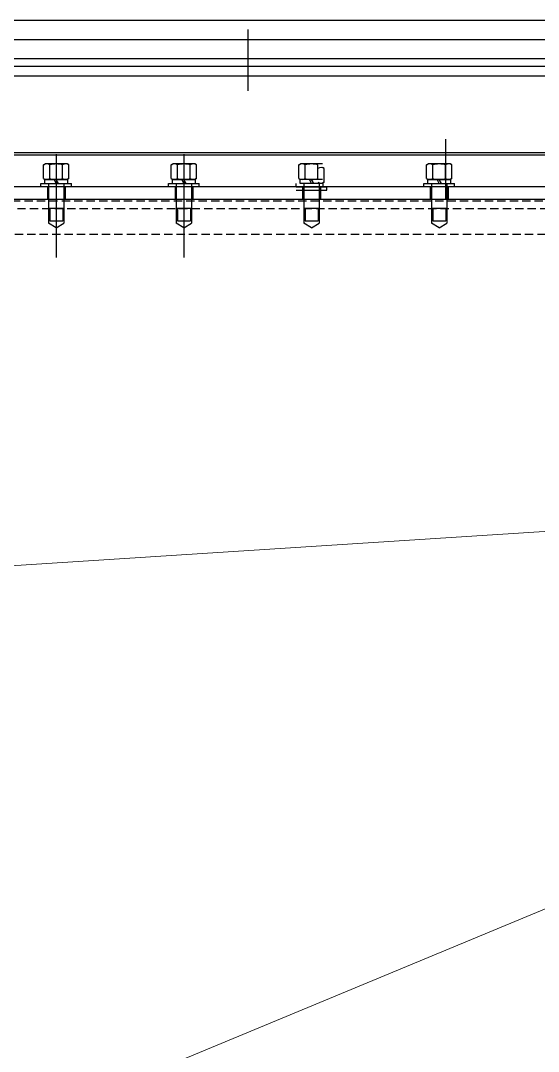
# Model space of a CAD drawing. Header units: millimetres. Extents: x 45841 to 102963, y -329287 to -163666.
# Drawn here: x 70578 to 70984, y -165632 to -164824 of the extents above; entities that cross this region are included whole.
import ezdxf

# ---------------------------------------------------------------- set-up
doc = ezdxf.new("R2010")
doc.units = ezdxf.units.MM
doc.header["$LTSCALE"] = 13
for name, pattern in [('CENTER', [50.8, 31.75, -6.35, 6.35, -6.35]), ('CENTER2', [1.125, 0.75, -0.125, 0.125, -0.125]), ('DASHED', [0.75, 0.5, -0.25]), ('HIDDEN', [9.525, 6.35, -3.175])]:
    doc.linetypes.add(name, pattern=pattern)
for name, color, linetype in [('1', 4, 'Continuous'), ('2', 3, 'Continuous'), ('3中心线层', 1, 'CENTER'), ('4', 2, 'HIDDEN'), ('4虚线层', 6, 'DASHED'), ('粗实线', 4, 'Continuous')]:
    doc.layers.add(name, color=color, linetype=linetype)
doc.layers.add('标注、文本', color=3, linetype='Continuous', lineweight=25)
doc.layers.add('铁心', color=3, linetype='Continuous', lineweight=0)

msp = doc.modelspace()

# ---------------------------------------------------------------- linework, layer by layer
at = {"layer": '1'}
for p, q in [((70595.975, -164937.345), (70597.304, -164936.577)), ((70595.975, -164948.009), (70595.975, -164937.345)), ((70614.495, -164936.577), (70597.304, -164936.577)), ((70600.937, -164948.009), (70600.937, -164937.345)), ((70610.862, -164948.009), (70610.862, -164937.345)), ((70615.825, -164937.345), (70614.495, -164936.577)), ((70615.825, -164948.009), (70615.825, -164937.345)), ((70695.975, -164937.345), (70697.304, -164936.577)), ((70695.975, -164948.009), (70695.975, -164937.345)), ((70714.495, -164936.577), (70697.304, -164936.577)), ((70700.937, -164948.009), (70700.937, -164937.345)), ((70710.862, -164948.009), (70710.862, -164937.345)), ((70715.825, -164937.345), (70714.495, -164936.577)), ((70715.825, -164948.009), (70715.825, -164937.345)), ((70795.975, -164937.345), (70797.304, -164936.577)), ((70795.975, -164948.009), (70795.975, -164937.345)), ((70814.495, -164936.577), (70797.304, -164936.577)), ((70800.937, -164948.009), (70800.937, -164937.345)), ((70810.862, -164948.009), (70810.862, -164937.345)), ((70815.825, -164940.145), (70814.495, -164939.377)), ((70815.825, -164950.809), (70815.825, -164940.145)), ((70895.975, -164937.345), (70897.304, -164936.577)), ((70895.975, -164948.009), (70895.975, -164937.345)), ((70914.495, -164936.577), (70897.304, -164936.577)), ((70900.937, -164948.009), (70900.937, -164937.345)), ((70910.862, -164948.009), (70910.862, -164937.345)), ((70915.825, -164937.345), (70914.495, -164936.577)), ((70915.825, -164948.009), (70915.825, -164937.345)), ((70595.975, -164948.009), (70597.304, -164948.777)), ((70596.9, -164951.777), (70596.9, -164948.777)), ((70596.9, -164948.777), (70614.9, -164948.777)), ((70614.495, -164948.777), (70597.304, -164948.777)), ((70605.9, -164951.777), (70604.2, -164948.777)), ((70607.6, -164951.777), (70605.9, -164948.777)), ((70615.825, -164948.009), (70614.495, -164948.777)), ((70614.9, -164951.777), (70614.9, -164948.777)), ((70695.975, -164948.009), (70697.304, -164948.777)), ((70696.9, -164951.777), (70696.9, -164948.777)), ((70696.9, -164948.777), (70714.9, -164948.777)), ((70714.495, -164948.777), (70697.304, -164948.777)), ((70705.9, -164951.777), (70704.2, -164948.777)), ((70707.6, -164951.777), (70705.9, -164948.777)), ((70715.825, -164948.009), (70714.495, -164948.777)), ((70714.9, -164951.777), (70714.9, -164948.777)), ((70795.975, -164948.009), (70797.304, -164948.777)), ((70796.9, -164951.777), (70796.9, -164948.777)), ((70814.495, -164948.777), (70797.304, -164948.777)), ((70805.9, -164951.777), (70804.2, -164948.777)), ((70807.6, -164951.777), (70805.9, -164948.777)), ((70815.825, -164950.809), (70814.495, -164951.577)), ((70895.975, -164948.009), (70897.304, -164948.777)), ((70896.9, -164951.777), (70896.9, -164948.777)), ((70896.9, -164948.777), (70914.9, -164948.777)), ((70914.495, -164948.777), (70897.304, -164948.777)), ((70905.9, -164951.777), (70904.2, -164948.777)), ((70907.6, -164951.777), (70905.9, -164948.777)), ((70915.825, -164948.009), (70914.495, -164948.777)), ((70914.9, -164951.777), (70914.9, -164948.777)), ((70593.9, -164954.277), (70593.9, -164951.777)), ((70593.9, -164951.777), (70617.9, -164951.777)), ((70593.9, -164954.277), (70617.9, -164954.277)), ((70596.9, -164951.777), (70614.9, -164951.777)), ((70599.9, -164951.995), (70599.9, -164977.495)), ((70611.9, -164951.995), (70611.9, -164977.495)), ((70617.9, -164954.277), (70617.9, -164951.777)), ((70693.9, -164954.277), (70693.9, -164951.777)), ((70693.9, -164951.777), (70717.9, -164951.777)), ((70693.9, -164954.277), (70717.9, -164954.277)), ((70696.9, -164951.777), (70714.9, -164951.777)), ((70699.9, -164951.995), (70699.9, -164977.495)), ((70711.9, -164951.995), (70711.9, -164977.495)), ((70717.9, -164954.277), (70717.9, -164951.777)), ((70793.9, -164954.277), (70793.9, -164951.777)), ((70793.9, -164954.577), (70817.9, -164954.577)), ((70793.9, -164957.077), (70817.9, -164957.077)), ((70796.9, -164951.577), (70814.9, -164951.577)), ((70796.9, -164954.577), (70814.9, -164954.577)), ((70799.9, -164951.995), (70799.9, -164977.495)), ((70811.9, -164951.995), (70811.9, -164977.495)), ((70814.9, -164954.577), (70814.9, -164951.577)), ((70817.9, -164957.077), (70817.9, -164954.577)), ((70893.9, -164954.277), (70893.9, -164951.777)), ((70893.9, -164951.777), (70917.9, -164951.777)), ((70893.9, -164954.277), (70917.9, -164954.277)), ((70896.9, -164951.777), (70914.9, -164951.777)), ((70899.9, -164951.995), (70899.9, -164977.495)), ((70911.9, -164951.995), (70911.9, -164977.495)), ((70917.9, -164954.277), (70917.9, -164951.777)), ((70611.9, -164971.495), (70599.9, -164971.495)), ((70711.9, -164971.495), (70699.9, -164971.495)), ((70811.9, -164971.495), (70799.9, -164971.495)), ((70911.9, -164971.495), (70899.9, -164971.495)), ((70599.9, -164977.495), (70599.9, -164983.031)), ((70611.9, -164977.495), (70611.9, -164983.031)), ((70699.9, -164977.495), (70699.9, -164983.031)), ((70711.9, -164977.495), (70711.9, -164983.031)), ((70799.9, -164977.495), (70799.9, -164983.031)), ((70811.9, -164977.495), (70811.9, -164983.031)), ((70899.9, -164977.495), (70899.9, -164983.031)), ((70911.9, -164977.495), (70911.9, -164983.031))]:
    msp.add_line(p, q, dxfattribs=at)
for centre, radius, start, end in [((70598.51, -164941.146), 4.569, 57.914436, 123.704561), ((70605.9, -164954.577), 18, 73.996597, 106.003403), ((70613.289, -164941.146), 4.569, 56.295439, 122.085564), ((70698.51, -164941.146), 4.569, 57.914436, 123.704561), ((70705.9, -164954.577), 18, 73.996597, 106.003403), ((70713.289, -164941.146), 4.569, 56.295439, 122.085564), ((70798.51, -164941.146), 4.569, 57.914436, 123.704561), ((70805.9, -164954.577), 18, 73.996597, 106.003403), ((70813.289, -164943.946), 4.569, 56.295439, 122.085564), ((70898.51, -164941.146), 4.569, 57.914436, 123.704561), ((70905.9, -164954.577), 18, 73.996597, 106.003403), ((70913.289, -164941.146), 4.569, 56.295439, 122.085564), ((70598.51, -164944.208), 4.569, 236.295439, 302.558752), ((70605.9, -164930.777), 18, 253.996597, 286.003403), ((70613.289, -164944.208), 4.569, 237.914436, 303.704561), ((70698.51, -164944.208), 4.569, 236.295439, 302.558752), ((70705.9, -164930.777), 18, 253.996597, 286.003403), ((70713.289, -164944.208), 4.569, 237.914436, 303.704561), ((70798.51, -164944.208), 4.569, 236.295439, 302.558752), ((70805.9, -164930.777), 18, 253.996597, 286.003403), ((70813.289, -164947.008), 4.569, 237.914436, 303.704561), ((70898.51, -164944.208), 4.569, 236.295439, 302.558752), ((70905.9, -164930.777), 18, 253.996597, 286.003403), ((70913.289, -164944.208), 4.569, 237.914436, 303.704561)]:
    msp.add_arc(centre, radius, start, end, dxfattribs=at)
at = {"layer": '2'}
for p, q in [((70600.8, -164971.495), (70600.8, -164981.031)), ((70611, -164971.495), (70611, -164981.031)), ((70700.8, -164971.495), (70700.8, -164981.031)), ((70711, -164971.495), (70711, -164981.031)), ((70800.8, -164971.495), (70800.8, -164981.031)), ((70811, -164971.495), (70811, -164981.031)), ((70900.8, -164971.495), (70900.8, -164981.031)), ((70911, -164971.495), (70911, -164981.031))]:
    msp.add_line(p, q, dxfattribs=at)
at = {"layer": '3中心线层', "linetype": 'CENTER2', "lineweight": -3, "ltscale": 10}
msp.add_line((70755.9, -164831.364), (70755.9, -164879.159), dxfattribs=at)
at = {"layer": '4'}
for p, q in [((70605.9, -164928.995), (70605.9, -165009.795)), ((70705.9, -164928.995), (70705.9, -165009.795))]:
    msp.add_line(p, q, dxfattribs=at)
at = {"layer": '4虚线层'}
for p, q in [((69761.9, -164965.495), (71309.9, -164965.495)), ((69736.9, -164971.495), (71361.9, -164971.495)), ((69734.825, -164991.495), (71311.9, -164991.495))]:
    msp.add_line(p, q, dxfattribs=at)
at = {"layer": '标注、文本'}
for p, q in [((71394.9, -164867.772), (69716.9, -164867.772)), ((70910.9, -164917.277), (70910.9, -164964.277)), ((71404.9, -164927.772), (69706.9, -164927.772)), ((71404.9, -164929.772), (69706.9, -164929.772)), ((69736.9, -164954.277), (71398.9, -164954.277)), ((70598.9, -164954.277), (70598.9, -164964.277)), ((70612.9, -164954.277), (70612.9, -164964.277)), ((70698.9, -164954.277), (70698.9, -164964.277)), ((70712.9, -164954.277), (70712.9, -164964.277)), ((70798.9, -164954.277), (70798.9, -164964.277)), ((70812.9, -164954.277), (70812.9, -164964.277)), ((70898.9, -164954.277), (70898.9, -164964.277)), ((70912.9, -164954.277), (70912.9, -164964.277)), ((69731.9, -164964.277), (71398.9, -164964.277)), ((70605.9, -164986.495), (70599.9, -164983.031)), ((70605.9, -164986.495), (70599.9, -164983.031)), ((70605.9, -164986.495), (70599.9, -164983.031)), ((70605.9, -164986.495), (70599.9, -164983.031)), ((70605.9, -164986.495), (70599.9, -164983.031)), ((70605.9, -164986.495), (70599.9, -164983.031)), ((70605.9, -164986.495), (70599.9, -164983.031)), ((70605.9, -164986.495), (70599.9, -164983.031)), ((70600.8, -164981.031), (70611, -164981.031)), ((70605.9, -164986.495), (70611.9, -164983.031)), ((70605.9, -164986.495), (70611.9, -164983.031)), ((70605.9, -164986.495), (70611.9, -164983.031)), ((70605.9, -164986.495), (70611.9, -164983.031)), ((70605.9, -164986.495), (70611.9, -164983.031)), ((70605.9, -164986.495), (70611.9, -164983.031)), ((70605.9, -164986.495), (70611.9, -164983.031)), ((70605.9, -164986.495), (70611.9, -164983.031)), ((70705.9, -164986.495), (70699.9, -164983.031)), ((70705.9, -164986.495), (70699.9, -164983.031)), ((70705.9, -164986.495), (70699.9, -164983.031)), ((70705.9, -164986.495), (70699.9, -164983.031)), ((70705.9, -164986.495), (70699.9, -164983.031)), ((70705.9, -164986.495), (70699.9, -164983.031)), ((70705.9, -164986.495), (70699.9, -164983.031)), ((70705.9, -164986.495), (70699.9, -164983.031)), ((70700.8, -164981.031), (70711, -164981.031)), ((70705.9, -164986.495), (70711.9, -164983.031)), ((70705.9, -164986.495), (70711.9, -164983.031)), ((70705.9, -164986.495), (70711.9, -164983.031)), ((70705.9, -164986.495), (70711.9, -164983.031)), ((70705.9, -164986.495), (70711.9, -164983.031)), ((70705.9, -164986.495), (70711.9, -164983.031)), ((70705.9, -164986.495), (70711.9, -164983.031)), ((70705.9, -164986.495), (70711.9, -164983.031)), ((70805.9, -164986.495), (70799.9, -164983.031)), ((70805.9, -164986.495), (70799.9, -164983.031)), ((70805.9, -164986.495), (70799.9, -164983.031)), ((70805.9, -164986.495), (70799.9, -164983.031)), ((70805.9, -164986.495), (70799.9, -164983.031)), ((70805.9, -164986.495), (70799.9, -164983.031)), ((70805.9, -164986.495), (70799.9, -164983.031)), ((70805.9, -164986.495), (70799.9, -164983.031)), ((70800.8, -164981.031), (70811, -164981.031)), ((70805.9, -164986.495), (70811.9, -164983.031)), ((70805.9, -164986.495), (70811.9, -164983.031)), ((70805.9, -164986.495), (70811.9, -164983.031)), ((70805.9, -164986.495), (70811.9, -164983.031)), ((70805.9, -164986.495), (70811.9, -164983.031)), ((70805.9, -164986.495), (70811.9, -164983.031)), ((70805.9, -164986.495), (70811.9, -164983.031)), ((70805.9, -164986.495), (70811.9, -164983.031)), ((70905.9, -164986.495), (70899.9, -164983.031)), ((70905.9, -164986.495), (70899.9, -164983.031)), ((70905.9, -164986.495), (70899.9, -164983.031)), ((70905.9, -164986.495), (70899.9, -164983.031)), ((70905.9, -164986.495), (70899.9, -164983.031)), ((70905.9, -164986.495), (70899.9, -164983.031)), ((70905.9, -164986.495), (70899.9, -164983.031)), ((70905.9, -164986.495), (70899.9, -164983.031)), ((70900.8, -164981.031), (70911, -164981.031)), ((70905.9, -164986.495), (70911.9, -164983.031)), ((70905.9, -164986.495), (70911.9, -164983.031)), ((70905.9, -164986.495), (70911.9, -164983.031)), ((70905.9, -164986.495), (70911.9, -164983.031)), ((70905.9, -164986.495), (70911.9, -164983.031)), ((70905.9, -164986.495), (70911.9, -164983.031)), ((70905.9, -164986.495), (70911.9, -164983.031)), ((70905.9, -164986.495), (70911.9, -164983.031)), ((70605.9, -164986.495), (70605.9, -164986.495)), ((70705.9, -164986.495), (70705.9, -164986.495)), ((70805.9, -164986.495), (70805.9, -164986.495)), ((70905.9, -164986.495), (70905.9, -164986.495))]:
    msp.add_line(p, q, dxfattribs=at)
at = {"layer": '粗实线', "lineweight": 30}
for p, q in [((71555.9, -164824.277), (69555.9, -164824.277)), ((71555.9, -164839.277), (69555.9, -164839.277)), ((71555.9, -164854.277), (69555.9, -164854.277)), ((71555.9, -164860.277), (69561.9, -164860.277))]:
    msp.add_line(p, q, dxfattribs=at)
at = {"layer": '铁心'}
for points in [[(70596.13, -165683.42), (71834.548, -165168.926), (71834.548, -165168.926)], [(71105.831, -165216.811), (68840.974, -165362.583), (68840.974, -165362.583)]]:
    msp.add_lwpolyline(points, dxfattribs=at)

doc.saveas('drawing.dxf')
